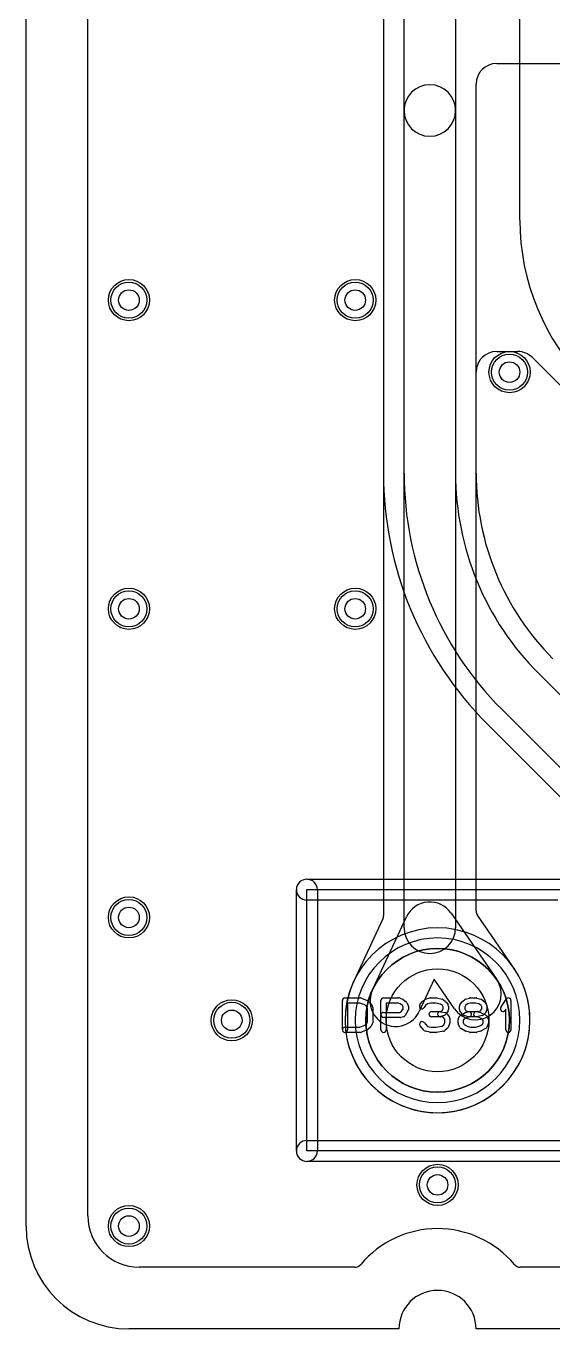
# Model space of a CAD drawing. Extents: x 0 to 20.5, y -0.5 to 20.
# Drawn here: x 0 to 5.12, y 0 to 12.66 of the extents above; entities that cross this region are included whole.
import ezdxf

# ---------------------------------------------------------------- set-up
doc = ezdxf.new("R2010")
doc.units = 0
for name, color, linetype in [('Hole', 1, 'CONTINUOUS'), ('L1', 3, 'CONTINUOUS'), ('L2', 3, 'CONTINUOUS'), ('L3', 3, 'CONTINUOUS'), ('L4', 3, 'CONTINUOUS'), ('Outline', 7, 'CONTINUOUS'), ('PartsArea-A', 111, 'CONTINUOUS'), ('PartsArea-B', 111, 'CONTINUOUS'), ('PartsSilk-A', 221, 'CONTINUOUS'), ('Resist-A', 2, 'CONTINUOUS'), ('Resist-B', 2, 'CONTINUOUS')]:
    doc.layers.add(name, color=color, linetype=linetype)

msp = doc.modelspace()

# ---------------------------------------------------------------- linework, layer by layer
at = {"layer": 'Hole'}
for centre, radius in [((1, 10), 0.1), ((3.2, 10), 0.1), ((4.7, 9.3), 0.1), ((1, 7), 0.1), ((3.2, 7), 0.1), ((1, 4), 0.1), ((4, 3), 0.5), ((2, 3), 0.1), ((4, 1.4), 0.1), ((1, 1), 0.1)]:
    msp.add_circle(centre, radius, dxfattribs=at)
at = {"layer": 'L1'}
for p, q in [((3.675, 11.84325), (3.675, 15.32481)), ((4.175, 15.32481), (4.175, 11.84325)), ((3.47496, 15.27632), (3.47496, 8.31764)), ((0.6, 1.1), (0.6, 14.53823)), ((4.8, 10.77843), (4.8, 13.24422)), ((3.675, 8.31764), (3.675, 11.84325)), ((4.175, 11.84325), (4.175, 8.31764)), ((4.57504, 9.5), (4.7807, 9.5)), ((4.92212, 9.44142), (10.94161, 3.42193)), ((4.37504, 8.31764), (4.37504, 9.3)), ((4.98046, 6.3731), (6.25758, 5.09598)), ((5.90402, 4.74242), (4.6269, 6.01954)), ((4.48545, 5.87809), (6.94161, 3.42193)), ((3.19571, 0.6), (1.1, 0.6)), ((15.19571, 0.6), (4.80429, 0.6))]:
    msp.add_line(p, q, dxfattribs=at)
for centre, radius in [((1, 10), 0.2), ((3.2, 10), 0.2), ((4.7, 9.3), 0.2), ((1, 7), 0.2), ((3.2, 7), 0.2), ((1, 4), 0.2), ((4, 3), 0.6985), ((2, 3), 0.2), ((4, 1.4), 0.2), ((1, 1), 0.2)]:
    msp.add_circle(centre, radius, dxfattribs=at)
for centre, radius, start, end in [((3.925, 11.84325), 0.25, 0, 180), ((3.925, 11.84325), 0.25, 180, 0), ((7.05, 10.77843), 2.25, 180, -135), ((4.57504, 9.3), 0.2, 90, 180), ((4.7807, 9.3), 0.2, 45, 90), ((6.925, 8.31764), 3.45004, 180, -135), ((6.925, 8.31764), 3.25, 180, -135), ((6.925, 8.31764), 2.75, 180, -135), ((6.925, 8.31764), 2.54996, 180, -135), ((4, 3), 0.89854, 90, -90), ((4, 3), 0.89854, -90, 90), ((1.1, 1.1), 0.5, 180, -90), ((4, 0), 0.975, 40.004809, 139.995191), ((3.19571, 0.675), 0.075, -90, -40.008032), ((4.80429, 0.675), 0.075, -139.991968, -90)]:
    msp.add_arc(centre, radius, start, end, dxfattribs=at)
at = {"layer": 'L2'}
for p, q in [((0.6, 1.1), (0.6, 14.53823)), ((3.19571, 0.6), (1.1, 0.6)), ((15.19571, 0.6), (4.80429, 0.6))]:
    msp.add_line(p, q, dxfattribs=at)
for centre in [(1, 10), (3.2, 10), (4.7, 9.3), (1, 7), (3.2, 7), (1, 4), (2, 3), (4, 1.4), (1, 1)]:
    msp.add_circle(centre, 0.2, dxfattribs=at)
for centre, radius, start, end in [((4, 3), 0.80004, 90, -90), ((4, 3), 0.80004, -90, 90), ((1.1, 1.1), 0.5, 180, -90), ((4, 0), 0.975, 40.004809, 139.995191), ((3.19571, 0.675), 0.075, -90, -40.008032), ((4.80429, 0.675), 0.075, -139.991968, -90)]:
    msp.add_arc(centre, radius, start, end, dxfattribs=at)
at = {"layer": 'L3'}
for p, q in [((0.6, 1.1), (0.6, 14.53823)), ((3.19571, 0.6), (1.1, 0.6)), ((15.19571, 0.6), (4.80429, 0.6))]:
    msp.add_line(p, q, dxfattribs=at)
for centre in [(1, 10), (3.2, 10), (4.7, 9.3), (1, 7), (3.2, 7), (1, 4), (2, 3), (4, 1.4), (1, 1)]:
    msp.add_circle(centre, 0.2, dxfattribs=at)
for centre, radius, start, end in [((4, 3), 0.80004, 90, -90), ((4, 3), 0.80004, -90, 90), ((1.1, 1.1), 0.5, 180, -90), ((4, 0), 0.975, 40.004809, 139.995191), ((3.19571, 0.675), 0.075, -90, -40.008032), ((4.80429, 0.675), 0.075, -139.991968, -90)]:
    msp.add_arc(centre, radius, start, end, dxfattribs=at)
at = {"layer": 'L4'}
for p, q in [((3.675, 3.9), (3.675, 15.32481)), ((4.175, 15.32481), (4.175, 3.9)), ((3.47496, 15.27632), (3.47496, 4.01644)), ((0.6, 1.1), (0.6, 14.53823)), ((4.57504, 12.3), (5.9807, 12.3)), ((4.37504, 4.06323), (4.37504, 12.1)), ((3.46793, 3.98474), (3.18573, 3.37994)), ((3.36701, 3.29535), (3.69845, 4.0057)), ((4.13093, 4.04174), (4.57537, 3.39604)), ((4.73867, 3.51162), (4.38826, 4.0207)), ((3.9668, 3.39832), (3.82011, 3.08393)), ((4.16351, 3.11254), (3.9668, 3.39832)), ((3.19571, 0.6), (1.1, 0.6)), ((15.19571, 0.6), (4.80429, 0.6))]:
    msp.add_line(p, q, dxfattribs=at)
for centre, radius in [((1, 10), 0.2), ((3.2, 10), 0.2), ((4.7, 9.3), 0.2), ((1, 7), 0.2), ((3.2, 7), 0.2), ((1, 4), 0.2), ((4, 3), 0.6985), ((2, 3), 0.2), ((4, 1.4), 0.2), ((1, 1), 0.2)]:
    msp.add_circle(centre, radius, dxfattribs=at)
for centre, radius, start, end in [((4.57504, 12.1), 0.2, 90, 180), ((3.925, 3.89999), 0.25, 34.541219, 154.985876), ((4.45001, 4.06321), 0.07497, 179.984715, -145.455658), ((3.39999, 4.01644), 0.07497, -25.0132, 0), ((3.925, 3.9), 0.25, 180, 0), ((4.00001, 3), 0.89854, 155.209539, 34.612399), ((4.80042, 3.55413), 0.07497, -145.455658, -145.141961), ((4.80072, 3.55369), 0.07497, -145.548945, -144.719969), ((3.11621, 3.40819), 0.07497, -24.787418, -24.400943), ((3.59433, 3.19131), 0.45004, 155.219613, 155.600719), ((3.59356, 3.18964), 0.25, 154.985876, -25.01314), ((4.36944, 3.25429), 0.25, -145.458781, 34.539919), ((1.1, 1.1), 0.5, 180, -90), ((4, 0), 0.975, 40.004809, 139.995191), ((3.19571, 0.675), 0.075, -90, -40.008032), ((4.80429, 0.675), 0.075, -139.991968, -90)]:
    msp.add_arc(centre, radius, start, end, dxfattribs=at)
at = {"layer": 'Outline'}
for p, q in [((0, 1), (0, 15)), ((3.625, 0), (1, 0)), ((15.625, 0), (4.375, 0))]:
    msp.add_line(p, q, dxfattribs=at)
for centre, radius, start, end in [((1, 1), 1, 180, -90), ((4, 0), 0.375, 0, 180)]:
    msp.add_arc(centre, radius, start, end, dxfattribs=at)
at = {"layer": 'PartsArea-A'}
for p, q in [((2.73, 4.27), (5.27, 4.27)), ((2.73, 1.73), (2.73, 4.27)), ((5.27, 1.73), (2.73, 1.73))]:
    msp.add_line(p, q, dxfattribs=at)
at = {"layer": 'PartsArea-B'}
for start, end in [(0, 180), (180, 0)]:
    msp.add_arc((4, 3), 0.6985, start, end, dxfattribs=at)
at = {"layer": 'PartsSilk-A'}
for p, q in [((2.73, 4.3716), (5.27, 4.3716)), ((2.6284, 1.73), (2.6284, 4.27)), ((2.8316, 4.27), (2.8316, 1.73)), ((5.1684, 4.1684), (2.73, 4.1684)), ((3.075, 2.90741), (3.075, 3.19259)), ((3.1, 3.21759), (3.25, 3.21759)), ((3.24519, 3.16759), (3.125, 3.16759)), ((3.125, 3.16759), (3.125, 2.90741)), ((3.29222, 3.14878), (3.24519, 3.16759)), ((3.25928, 3.2158), (3.31484, 3.19358)), ((3.32217, 3.18906), (3.34717, 3.16684)), ((3.45, 2.90741), (3.45, 3.19259)), ((3.475, 3.21759), (3.625, 3.21759)), ((3.6197, 3.16759), (3.5, 3.16759)), ((3.5, 3.16759), (3.5, 2.90741)), ((3.63743, 3.15971), (3.6197, 3.16759)), ((3.63515, 3.21544), (3.66015, 3.20433)), ((3.6647, 3.2017), (3.69526, 3.17948)), ((3.70292, 3.17044), (3.71403, 3.14822)), ((3.8288, 3.15029), (3.84269, 3.17251)), ((3.84728, 3.17795), (3.87228, 3.20017)), ((3.88245, 3.20564), (3.92412, 3.21675)), ((3.93384, 3.16759), (3.90106, 3.15885)), ((3.93056, 3.21759), (3.98611, 3.21759)), ((3.98351, 3.16759), (3.93384, 3.16759)), ((4.02792, 3.15824), (3.98351, 3.16759)), ((3.99126, 3.21705), (4.04404, 3.20594)), ((4.05451, 3.201), (4.08229, 3.17878)), ((4.08787, 3.17251), (4.10176, 3.15029)), ((4.21769, 3.15029), (4.23158, 3.17251)), ((4.23617, 3.17795), (4.26117, 3.20017)), ((4.27091, 3.20552), (4.3098, 3.21663)), ((4.32017, 3.16759), (4.29013, 3.15901)), ((4.31667, 3.21759), (4.375, 3.21759)), ((4.3715, 3.16759), (4.32017, 3.16759)), ((4.4022, 3.15882), (4.3715, 3.16759)), ((4.38187, 3.21663), (4.42076, 3.20552)), ((4.42951, 3.201), (4.45729, 3.17878)), ((4.46287, 3.17251), (4.47676, 3.15029)), ((4.61513, 3.1247), (4.66791, 3.20618)), ((4.71389, 3.19259), (4.71389, 2.90741)), ((3.31126, 3.13185), (3.29222, 3.14878)), ((3.31944, 3.11876), (3.31126, 3.13185)), ((3.31944, 2.98124), (3.31944, 3.11876)), ((3.35176, 3.16139), (3.36564, 3.13917)), ((3.36944, 3.12593), (3.36944, 2.97407)), ((3.475, 3.07685), (3.63283, 3.07685)), ((3.63283, 3.07685), (3.64792, 3.08087)), ((3.66093, 3.14263), (3.63743, 3.15971)), ((3.64792, 3.08087), (3.66667, 3.11087)), ((3.66667, 3.13114), (3.66093, 3.14263)), ((3.66667, 3.11087), (3.66667, 3.13114)), ((3.71287, 3.09045), (3.68509, 3.04601)), ((3.71667, 3.13704), (3.71667, 3.1037)), ((3.88318, 3.14296), (3.8712, 3.12379)), ((3.90106, 3.15885), (3.88318, 3.14296)), ((3.94167, 3.08426), (4.0206, 3.08426)), ((4.0206, 3.08426), (4.0418, 3.09197)), ((4.04773, 3.1424), (4.02792, 3.15824)), ((4.02938, 3.08387), (4.07105, 3.07646)), ((4.0641, 3.04687), (4.03354, 3.03576)), ((4.0418, 3.09197), (4.04698, 3.09715)), ((4.04698, 3.09715), (4.05556, 3.11087)), ((4.05556, 3.12987), (4.04773, 3.1424)), ((4.05556, 3.11087), (4.05556, 3.12987)), ((4.08435, 3.0638), (4.07324, 3.05269)), ((4.08588, 3.06785), (4.11365, 3.03452)), ((4.10176, 3.09045), (4.08787, 3.06823)), ((4.10556, 3.13704), (4.10556, 3.1037)), ((4.2038, 3.02066), (4.21769, 3.04288)), ((4.21389, 3.1037), (4.21389, 3.13704)), ((4.23158, 3.06823), (4.21769, 3.09045)), ((4.22649, 3.05134), (4.26538, 3.07356)), ((4.24621, 3.05269), (4.2351, 3.0638)), ((4.29912, 3.0351), (4.25745, 3.04621)), ((4.27207, 3.14296), (4.26389, 3.12987)), ((4.26389, 3.12987), (4.26389, 3.11087)), ((4.26389, 3.11087), (4.27247, 3.09715)), ((4.27134, 3.07601), (4.29912, 3.08342)), ((4.29013, 3.15901), (4.27207, 3.14296)), ((4.27247, 3.09715), (4.27682, 3.0928)), ((4.27682, 3.0928), (4.30884, 3.08426)), ((4.30884, 3.08426), (4.38611, 3.08426)), ((4.3701, 3.08377), (4.41824, 3.0934)), ((4.43546, 3.04586), (4.3799, 3.03475)), ((4.39255, 3.08342), (4.42033, 3.07601)), ((4.42273, 3.1424), (4.4022, 3.15882)), ((4.41824, 3.0934), (4.42198, 3.09715)), ((4.42198, 3.09715), (4.43056, 3.11087)), ((4.43056, 3.12987), (4.42273, 3.1424)), ((4.42565, 3.07391), (4.46732, 3.05169)), ((4.43056, 3.11087), (4.43056, 3.12987)), ((4.45935, 3.0638), (4.44824, 3.05269)), ((4.47676, 3.09045), (4.46287, 3.06823)), ((4.47676, 3.04287), (4.49064, 3.02065)), ((4.48056, 3.13704), (4.48056, 3.1037)), ((4.66389, 3.10801), (4.65709, 3.09752)), ((4.66389, 2.90741), (4.66389, 3.10801)), ((3.1, 2.93241), (3.24519, 2.93241)), ((3.24519, 2.93241), (3.29222, 2.95122)), ((3.29222, 2.95122), (3.31126, 2.96815)), ((3.31126, 2.96815), (3.31944, 2.98124)), ((3.34717, 2.93316), (3.32217, 2.91094)), ((3.36564, 2.96083), (3.35176, 2.93861)), ((3.63611, 3.02685), (3.475, 3.02685)), ((3.67033, 3.0351), (3.64255, 3.02769)), ((3.87008, 2.90206), (3.83119, 2.9465)), ((3.86881, 2.97942), (3.90269, 2.94071)), ((3.90269, 2.94071), (3.93384, 2.93241)), ((3.93384, 2.93241), (3.98412, 2.93241)), ((4.025, 3.03426), (3.94167, 3.03426)), ((3.98412, 2.93241), (4.04441, 2.94205)), ((4.05331, 3.02883), (4.02062, 3.03465)), ((4.04441, 2.94205), (4.05968, 2.95563)), ((4.06944, 3.00947), (4.05331, 3.02883)), ((4.05968, 2.95563), (4.06944, 2.97907)), ((4.06944, 2.97907), (4.06944, 3.00947)), ((4.09717, 2.92205), (4.07217, 2.89983)), ((4.11752, 2.96446), (4.10364, 2.93113)), ((4.11944, 3.01852), (4.11944, 2.97407)), ((4.2, 2.97407), (4.2, 3.00741)), ((4.21581, 2.93112), (4.20192, 2.96445)), ((4.26538, 2.89681), (4.22649, 2.91903)), ((4.25675, 3.01104), (4.25, 3.00024)), ((4.25, 3.00024), (4.25, 2.97907)), ((4.25, 2.97907), (4.25869, 2.95822)), ((4.28736, 3.02853), (4.25675, 3.01104)), ((4.25869, 2.95822), (4.28756, 2.94173)), ((4.312, 3.0351), (4.28736, 3.02853)), ((4.28756, 2.94173), (4.32017, 2.93241)), ((4.38283, 3.03426), (4.30556, 3.03426)), ((4.32017, 2.93241), (4.3715, 2.93241)), ((4.3715, 2.93241), (4.40447, 2.94183)), ((4.40467, 3.02844), (4.38283, 3.03426)), ((4.40447, 2.94183), (4.43592, 2.9586)), ((4.4379, 3.01072), (4.40467, 3.02844)), ((4.46732, 2.91868), (4.42565, 2.89646)), ((4.43592, 2.9586), (4.44444, 2.97907)), ((4.44444, 3.00024), (4.4379, 3.01072)), ((4.44444, 2.97907), (4.44444, 3.00024)), ((4.49252, 2.96446), (4.47864, 2.93113)), ((4.49444, 3.00741), (4.49444, 2.97407)), ((3.25, 2.88241), (3.1, 2.88241)), ((3.31484, 2.90642), (3.25928, 2.8842)), ((3.92412, 2.88325), (3.88245, 2.89436)), ((3.98611, 2.88241), (3.93056, 2.88241)), ((4.05951, 2.89383), (3.99006, 2.88272)), ((4.3098, 2.88337), (4.27091, 2.89448)), ((4.375, 2.88241), (4.31667, 2.88241)), ((4.42076, 2.89448), (4.38187, 2.88337)), ((2.73, 1.8316), (5.27, 1.8316)), ((5.27, 1.6284), (2.73, 1.6284))]:
    msp.add_line(p, q, dxfattribs=at)
for centre, radius, start, end in [((2.73, 4.27), 0.1016, 90, -90), ((2.73, 4.27), 0.1016, 0, 180), ((3.1, 3.19259), 0.025, 90, 180), ((3.25, 3.19259), 0.025, 68.207103, 90), ((3.30556, 3.17037), 0.025, 48.372169, 68.202147), ((3.33056, 3.14815), 0.025, 31.985944, 48.369306), ((3.475, 3.19259), 0.025, 90, 180), ((3.625, 3.19259), 0.025, 66.049145, 90), ((3.65, 3.18148), 0.025, 53.982737, 66.039637), ((3.68056, 3.15926), 0.025, 26.565051, 53.979316), ((3.86389, 3.15926), 0.025, 131.627831, 147.989981), ((3.88889, 3.18148), 0.025, 104.925513, 131.630694), ((3.93056, 3.19259), 0.025, 90, 104.92885), ((3.98611, 3.19259), 0.025, 78.110161, 90), ((4.03889, 3.18148), 0.025, 51.333033, 78.112983), ((4.06667, 3.15926), 0.025, 32.005383, 51.345223), ((4.25278, 3.15926), 0.025, 131.627831, 147.994617), ((4.27778, 3.18148), 0.025, 105.948544, 131.62783), ((4.31667, 3.19259), 0.025, 90, 105.948544), ((4.375, 3.19259), 0.025, 74.051456, 90), ((4.41389, 3.18148), 0.025, 51.333033, 74.051456), ((4.44167, 3.15926), 0.025, 32.005383, 51.333033), ((4.68889, 3.19259), 0.025, 0, 147.066193), ((3.34444, 3.12593), 0.025, 0, 31.991474), ((3.475, 3.05185), 0.025, 90, -90), ((3.66389, 3.05926), 0.025, -75.074487, -32.010019), ((3.69167, 3.1037), 0.025, -32.005383, 0), ((3.69167, 3.13704), 0.025, 0, 26.565051), ((3.85, 3.13704), 0.025, 147.994617, -32.010019), ((3.94167, 3.05926), 0.025, 90, -90), ((4.025, 3.05926), 0.025, 79.908369, -100.083264), ((4.05556, 3.07037), 0.025, -70.02864, -45), ((4.06667, 3.05185), 0.025, 39.790899, 79.916736), ((4.06667, 3.08148), 0.025, -45, -32.010019), ((4.08056, 3.13704), 0.025, 0, 32.010019), ((4.08056, 3.1037), 0.025, -32.005383, 0), ((4.23889, 3.13704), 0.025, 147.994617, 180), ((4.23889, 3.1037), 0.025, 180, -147.994617), ((4.23889, 3.02963), 0.025, 119.733511, 147.989981), ((4.25278, 3.08148), 0.025, -147.994617, -135), ((4.26389, 3.07037), 0.025, -135, -104.925513), ((4.27778, 3.05185), 0.025, 104.925513, 119.741708), ((4.30556, 3.05926), 0.025, -75.074487, 104.935268), ((4.375, 3.05926), 0.025, 101.305437, -78.692051), ((4.38611, 3.05926), 0.025, 75.074487, 90), ((4.41389, 3.05185), 0.025, 61.938299, 75.064732), ((4.43056, 3.07037), 0.025, -78.694563, -45), ((4.44167, 3.08148), 0.025, -45, -32.005383), ((4.45556, 3.02963), 0.025, 31.985944, 61.931795), ((4.45556, 3.13704), 0.025, 0, 32.005383), ((4.45556, 3.1037), 0.025, -32.005383, 0), ((4.63611, 3.11111), 0.025, 147.066457, -32.933807), ((3.1, 2.90741), 0.025, 90, -90), ((3.33056, 2.95185), 0.025, -48.372169, -31.991474), ((3.34444, 2.97407), 0.025, -31.985944, 0), ((3.63611, 3.05185), 0.025, -90, -75.064732), ((3.85, 2.96296), 0.025, 41.188082, -138.810424), ((4.025, 3.05926), 0.025, -90, -70.02141), ((4.08056, 2.94074), 0.025, -48.372169, -22.608878), ((4.09444, 3.01852), 0.025, 0, 39.800498), ((4.09444, 2.97407), 0.025, -22.605762, 0), ((4.225, 3.00741), 0.025, 147.994617, 180), ((4.225, 2.97407), 0.025, 180, -157.376473), ((4.23889, 2.94074), 0.025, -157.373085, -119.741708), ((4.30556, 3.05926), 0.025, -104.925513, -90), ((4.45556, 2.94074), 0.025, -61.938299, -22.608878), ((4.46944, 3.00741), 0.025, 0, 31.991474), ((4.46944, 2.97407), 0.025, -22.605762, 0), ((3.1, 2.90741), 0.025, 180, 0), ((3.25, 2.90741), 0.025, -90, -68.202147), ((3.30556, 2.92963), 0.025, -68.207103, -48.369306), ((3.475, 2.90741), 0.025, 180, 0), ((3.88889, 2.91852), 0.025, -138.811918, -104.92885), ((3.93056, 2.90741), 0.025, -104.925513, -90), ((3.98611, 2.90741), 0.025, -90, -80.911332), ((4.05556, 2.91852), 0.025, -80.910628, -48.369306), ((4.27778, 2.91852), 0.025, -119.733511, -105.94345), ((4.31667, 2.90741), 0.025, -105.948544, -90), ((4.375, 2.90741), 0.025, -90, -74.05655), ((4.41389, 2.91852), 0.025, -74.051456, -61.931795), ((4.68889, 2.90741), 0.025, 180, 0), ((2.73, 1.73), 0.1016, 90, -90), ((2.73, 1.73), 0.1016, 180, 0)]:
    msp.add_arc(centre, radius, start, end, dxfattribs=at)
at = {"layer": 'Resist-A'}
for centre, radius in [((1, 10), 0.175), ((3.2, 10), 0.175), ((4.7, 9.3), 0.175), ((1, 7), 0.175), ((3.2, 7), 0.175), ((1, 4), 0.175), ((4, 3), 0.6985), ((2, 3), 0.175), ((4, 1.4), 0.175), ((1, 1), 0.175)]:
    msp.add_circle(centre, radius, dxfattribs=at)
at = {"layer": 'Resist-B'}
for centre, radius in [((1, 10), 0.175), ((3.2, 10), 0.175), ((4.7, 9.3), 0.175), ((1, 7), 0.175), ((3.2, 7), 0.175), ((1, 4), 0.175), ((4, 3), 0.6985), ((2, 3), 0.175), ((4, 1.4), 0.175), ((1, 1), 0.175)]:
    msp.add_circle(centre, radius, dxfattribs=at)

doc.saveas('drawing.dxf')
